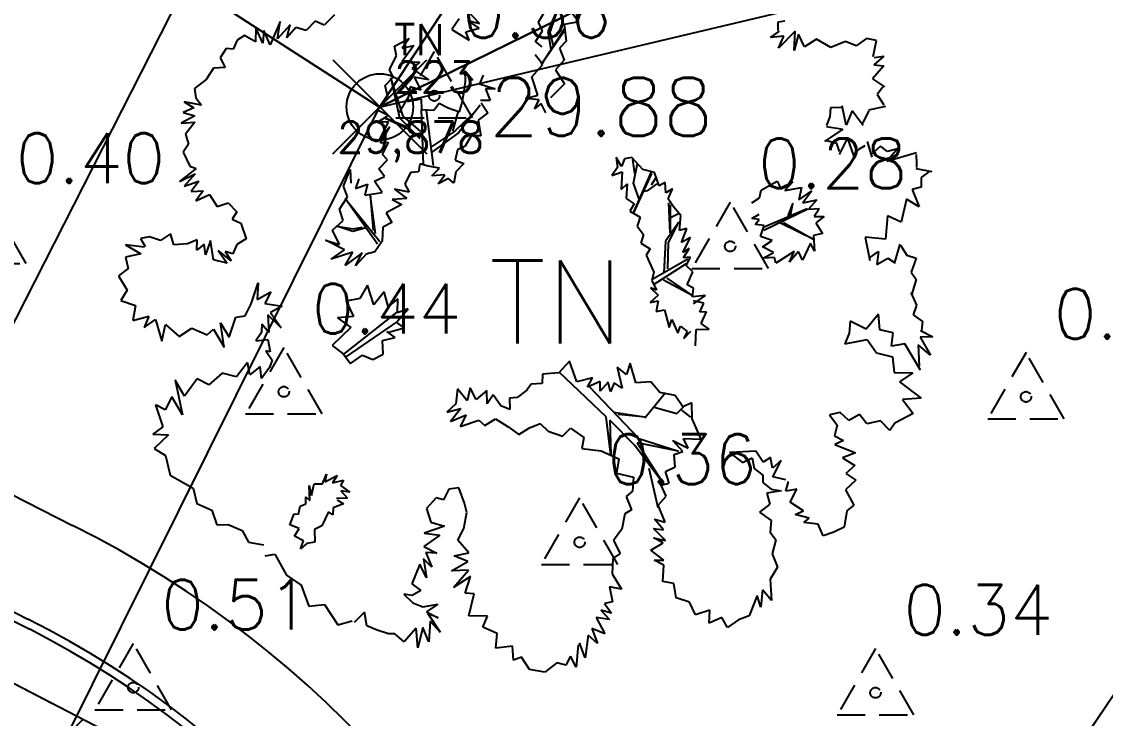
# Model space of a CAD drawing. Header units: metres. Extents: x 543100 to 543604, y 9574012 to 9574398.
# Drawn here: x 543299.13 to 543312.19, y 9574278.12 to 9574286.52 of the extents above; entities that cross this region are included whole.
import ezdxf

# ---------------------------------------------------------------- set-up
doc = ezdxf.new("R2010")
doc.units = ezdxf.units.M
doc.header["$LTSCALE"] = 0.1
for name, pattern in [('CONTINUO', [0]), ('DASHED2', [9.525, 6.35, -3.175]), ('HIDDEN', [9.525, 6.35, -3.175])]:
    doc.linetypes.add(name, pattern=pattern)
for name, color, linetype in [('#PROJ_PLATOS', 2, 'HIDDEN'), ('_TN', 2, 'CONTINUO'), ('C-TINN-BNDY', 110, 'Continuous'), ('C-TOPO-TEXT', 7, 'Continuous'), ('HACHURA', 1, 'Continuous'), ('IMPL_MEIO FIO', 8, 'Continuous'), ('IMPL_VEGETAÇÃO', 8, 'Continuous'), ('IMPLANTAÇÃO', 1, 'Continuous'), ('MalhaTriTG', 7, 'CONTINUO'), ('PROJ_PLATOS', 2, 'DASHED2'), ('PROJ_TERRA_PERFIS', 2, 'Continuous'), ('TOPO_PONTOS', 2, 'Continuous'), ('V-NODE', 1, 'Continuous'), ('V-NODE-TEXT', 1, 'Continuous'), ('XREF_IMPLNTACAO', 2, 'Continuous')]:
    doc.layers.add(name, color=color, linetype=linetype)
doc.layers.get('IMPLANTAÇÃO').off()
doc.styles.add('SIMPLEX', font='simplex', dxfattribs={"height": 0.2})
doc.styles.get("Standard").update_dxf_attribs({"font": 'simplex.shx'})

# ---------------------------------------------------------------- blocks, each defined once
blk = doc.blocks.new('A$C76815E95')
at = {"layer": 'HACHURA'}
h = blk.add_hatch(dxfattribs=at)
h.set_pattern_fill('ANSI31', color=1, scale=0.5, style=0)
h.set_pattern_definition([(45, (-56.7162, -140.2761), (-1.122532, 1.122532), [])])
h.paths.add_polyline_path([(78.503, -21.53), (78.171, -22.02), (30.003, -129.119), (23.856, -140.276), (-56.716, -83.835), (-56.292, -82.404), (-2.602, 20.29), (78.417, -21.489)])
at = {"layer": 'HACHURA', "color": 8, "elevation": 30.472, "flags": 128}
blk.add_lwpolyline([(78.503, -21.53), (78.171, -22.02), (30.003, -129.119), (23.856, -140.276), (-56.716, -83.835), (-56.292, -82.404), (-2.602, 20.29), (78.417, -21.489)], close=True, dxfattribs=at)
blk = doc.blocks.new('ARBOL03P')
at = {"layer": 'IMPL_VEGETAÇÃO', "color": 1}
for p, q in [((-0.2843, 2.1104), (-0.2576, 2.2505)), ((-0.2576, 2.2505), (-0.2076, 2.1671)), ((-0.2076, 2.1671), (-0.1676, 2.2505)), ((-0.1676, 2.2505), (-0.0776, 2.1871)), ((-0.542, 2.0998), (-0.4823, 2.1916)), ((-0.4823, 2.1916), (-0.5007, 2.1089)), ((-0.3877, 2.1804), (-0.4743, 2.0437)), ((-0.0776, 2.1871), (-0.031, 2.1804)), ((-0.031, 2.1804), (-0.0543, 2.1137)), ((0.3524, 2.1137), (0.4057, 2.1904)), ((0.4057, 2.1904), (0.449, 2.1704)), ((0.449, 2.1704), (0.5324, 2.1971)), ((0.5324, 2.1971), (0.5791, 2.1604)), ((-0.5741, 2.086), (-0.5741, 2.1595)), ((-0.5741, 2.1595), (-0.542, 2.0998)), ((-0.5007, 2.1089), (-0.4043, 2.164)), ((-0.3143, 2.0637), (-0.3577, 2.1504)), ((-0.3577, 2.1504), (-0.2843, 2.1104)), ((-0.0543, 2.1137), (-0.0076, 2.057)), ((0.2757, 2.077), (0.2824, 2.1404)), ((0.2824, 2.1404), (0.3524, 2.1137)), ((0.5791, 2.1604), (0.6224, 2.1204)), ((0.6224, 2.1204), (0.5791, 2.067)), ((-0.631, 2.0136), (-0.621, 2.0737)), ((-0.621, 2.0737), (-0.5777, 2.0904)), ((-0.3843, 2.017), (-0.3143, 2.0637)), ((-0.0076, 2.057), (-0.0343, 2.0003)), ((0.1657, 1.9569), (0.1557, 2.0737)), ((0.1557, 2.0737), (0.209, 2.0236)), ((0.209, 2.0236), (0.2157, 2.1004)), ((0.2157, 2.1004), (0.2757, 2.077)), ((0.5791, 2.067), (0.6057, 1.997)), ((-0.731, 1.9503), (-0.6843, 2.007)), ((-0.6843, 2.007), (-0.631, 2.0136)), ((-0.4743, 2.0437), (-0.431, 1.987)), ((-0.3643, 1.9336), (-0.3843, 2.017)), ((-0.0343, 2.0003), (0.019, 1.9636)), ((0.6057, 1.997), (0.5724, 2.0103)), ((0.5724, 2.0103), (0.5891, 1.9369)), ((0.9527, 1.9744), (1.0492, 2.0312)), ((1.0492, 2.0312), (1.0208, 1.9631)), ((-0.8265, 1.9023), (-0.8035, 1.9436)), ((-0.8035, 1.9436), (-0.7255, 1.9574)), ((-0.431, 1.987), (-0.4977, 1.9636)), ((-0.4977, 1.9636), (-0.481, 1.8936)), ((0.019, 1.9636), (0.0024, 1.9036)), ((0.1257, 1.9336), (0.1257, 1.987)), ((0.1257, 1.987), (0.1657, 1.9569)), ((0.5524, 1.9669), (0.5424, 1.8835)), ((0.5891, 1.9369), (0.5524, 1.9669)), ((0.828, 1.9234), (0.879, 1.9801)), ((0.879, 1.9801), (0.9527, 1.9744)), ((1.0208, 1.9631), (1.1059, 1.9971)), ((1.1059, 1.9971), (1.0605, 1.9517)), ((1.0605, 1.9517), (1.1739, 1.9631)), ((1.1739, 1.9631), (1.2193, 1.9234)), ((-0.9045, 1.8931), (-0.8265, 1.9023)), ((-0.8953, 1.8426), (-0.9045, 1.8931)), ((-0.481, 1.8936), (-0.551, 1.8502)), ((-0.4043, 1.8569), (-0.3643, 1.9336)), ((0.0024, 1.9036), (0.039, 1.8602)), ((0.039, 1.8602), (0.069, 1.9202)), ((0.069, 1.9202), (0.1257, 1.9336)), ((0.7316, 1.8609), (0.7542, 1.9063)), ((0.7542, 1.9063), (0.828, 1.9234)), ((1.2193, 1.9234), (1.2817, 1.8893)), ((1.2817, 1.8893), (1.2476, 1.8382)), ((-0.9274, 1.7875), (-0.8953, 1.8426)), ((-0.551, 1.8502), (-0.451, 1.8268)), ((-0.331, 1.7635), (-0.4043, 1.8569)), ((0.5024, 1.8368), (0.449, 1.8268)), ((0.5424, 1.8835), (0.4657, 1.8835)), ((0.4657, 1.8835), (0.5024, 1.8368)), ((0.6635, 1.7645), (0.6748, 1.8382)), ((0.6748, 1.8382), (0.7316, 1.8609)), ((1.2476, 1.8382), (1.3044, 1.7928)), ((-1.2173, 1.7103), (-1.1519, 1.7855)), ((-1.1519, 1.7855), (-1.1585, 1.7071)), ((-0.9298, 1.7823), (-0.8253, 1.8019)), ((-0.8357, 1.76), (-0.8311, 1.8013)), ((-0.451, 1.8268), (-0.451, 1.7334)), ((0.448, 1.8099), (0.465, 1.7418)), ((0.5274, 1.7645), (0.5104, 1.8155)), ((0.5104, 1.8155), (0.5557, 1.7531)), ((0.5557, 1.7531), (0.6011, 1.7928)), ((0.6011, 1.7928), (0.6635, 1.7645)), ((1.3044, 1.7928), (1.242, 1.7645)), ((-1.3251, 1.6776), (-1.348, 1.7594)), ((-1.3405, 1.7462), (-1.2946, 1.7232)), ((-1.2946, 1.7232), (-1.2487, 1.7462)), ((-1.2487, 1.7462), (-1.2165, 1.7094)), ((-1.1585, 1.7071), (-1.0376, 1.7365)), ((-1.0376, 1.7365), (-1.0343, 1.658)), ((-0.8448, 1.7003), (-0.7806, 1.7232)), ((-0.7806, 1.7232), (-0.8357, 1.76)), ((-0.451, 1.7334), (-0.391, 1.7568)), ((-0.391, 1.7568), (-0.331, 1.7635)), ((0.465, 1.7418), (0.3686, 1.7418)), ((0.3686, 1.7418), (0.4253, 1.7191)), ((0.4253, 1.7191), (0.3799, 1.685)), ((0.516, 1.7077), (0.5274, 1.7645)), ((1.242, 1.7645), (1.2987, 1.7077)), ((-1.3909, 1.6452), (-1.3496, 1.6681)), ((-1.3496, 1.6681), (-1.3313, 1.6773)), ((-1.0343, 1.658), (-0.92, 1.7038)), ((-0.92, 1.7038), (-0.8808, 1.6024)), ((-0.8808, 1.6024), (-0.7828, 1.6809)), ((-0.7944, 1.6727), (-0.8448, 1.7003)), ((0.3799, 1.685), (0.4196, 1.6623)), ((0.4196, 1.6623), (0.3856, 1.5999)), ((0.4707, 1.6339), (0.482, 1.6907)), ((0.482, 1.6907), (0.516, 1.7077)), ((1.2987, 1.7077), (1.2533, 1.651)), ((-1.2892, 1.524), (-1.4002, 1.6417)), ((0.3856, 1.5999), (0.4196, 1.5431)), ((0.4253, 1.5999), (0.4707, 1.6339)), ((0.4707, 1.5658), (0.4253, 1.5999)), ((1.2533, 1.651), (1.2647, 1.5772)), ((-1.3806, 1.5468), (-1.2892, 1.524)), ((-1.3726, 1.5441), (-1.3359, 1.5028)), ((0.4196, 1.5431), (0.4537, 1.4807)), ((0.4537, 1.4807), (0.4707, 1.5658)), ((1.2647, 1.5772), (1.2023, 1.5318)), ((-1.3359, 1.5028), (-1.345, 1.4569)), ((1.2023, 1.5318), (1.2193, 1.475)), ((-1.345, 1.4569), (-1.2808, 1.4339)), ((-1.3349, 1.3834), (-1.2728, 1.4422)), ((1.1172, 1.4296), (1.1002, 1.3445)), ((1.1399, 1.3842), (1.1172, 1.4296)), ((1.2193, 1.475), (1.1399, 1.441)), ((1.1399, 1.441), (1.1399, 1.3842)), ((-1.5791, 1.3191), (-1.547, 1.3742)), ((-1.544, 1.3866), (-1.4852, 1.3147)), ((-1.3083, 1.3834), (-1.2808, 1.365)), ((-0.8293, 1.3371), (-0.7956, 1.3946)), ((-0.7956, 1.3946), (-0.7652, 1.3574)), ((-0.7652, 1.3574), (-0.6943, 1.398)), ((-0.6943, 1.398), (-0.7213, 1.3608)), ((1.0208, 1.3899), (0.9924, 1.3048)), ((1.0378, 1.3275), (1.0208, 1.3899)), ((1.1002, 1.3445), (1.0378, 1.3842)), ((1.0378, 1.3842), (1.0378, 1.3275)), ((-1.642, 1.2591), (-1.6322, 1.3343)), ((-1.6341, 1.3283), (-1.5791, 1.3191)), ((-1.4827, 1.3191), (-1.4093, 1.3191)), ((-1.4002, 1.3278), (-1.4427, 1.2395)), ((-1.3022, 1.2853), (-1.2369, 1.3539)), ((-1.2808, 1.365), (-1.2441, 1.3513)), ((-0.8766, 1.2696), (-0.907, 1.3202)), ((-0.9002, 1.3202), (-0.8563, 1.3135)), ((-0.8563, 1.3135), (-0.88, 1.3608)), ((-0.88, 1.3608), (-0.8293, 1.3371)), ((-0.7543, 1.1856), (-0.7472, 1.3668)), ((-0.7472, 1.3668), (-0.7437, 1.1714)), ((-0.7213, 1.3608), (-0.6233, 1.3642)), ((-0.6233, 1.3642), (-0.6537, 1.3236)), ((-0.6537, 1.3236), (-0.5828, 1.3067)), ((0.4593, 1.3161), (0.3856, 1.2253)), ((0.499, 1.231), (0.4593, 1.3161)), ((0.9357, 1.3445), (0.8733, 1.2707)), ((0.9471, 1.2878), (0.9357, 1.3445)), ((0.9754, 1.3559), (0.9471, 1.2878)), ((0.9924, 1.3048), (0.9754, 1.3559)), ((1.5029, 1.2537), (1.5255, 1.3161)), ((1.5255, 1.3161), (1.5482, 1.248)), ((1.5482, 1.248), (1.6049, 1.3275)), ((1.6049, 1.3275), (1.6106, 1.2537)), ((1.6106, 1.2537), (1.6673, 1.3161)), ((1.6673, 1.3161), (1.6503, 1.2537)), ((-1.7465, 1.2166), (-1.7759, 1.2591)), ((-1.7759, 1.2591), (-1.7106, 1.233)), ((-1.7106, 1.233), (-1.7302, 1.282)), ((-1.7302, 1.282), (-1.642, 1.2591)), ((-1.2075, 1.2853), (-1.3022, 1.2853)), ((-1.2211, 1.2778), (-1.2533, 1.2456)), ((-0.8935, 1.229), (-0.9408, 1.2865)), ((-0.9408, 1.2865), (-0.8766, 1.2696)), ((-0.875, 1.2673), (-0.6691, 1.111)), ((-0.875, 1.2638), (-0.6869, 1.1039)), ((-0.5828, 1.3067), (-0.6436, 1.3034)), ((-0.6436, 1.3034), (-0.5457, 1.2459)), ((0.5331, 1.2764), (0.499, 1.231)), ((0.5331, 1.1856), (0.5331, 1.2764)), ((0.5614, 1.2594), (0.5331, 1.1856)), ((0.5954, 1.2253), (0.5614, 1.2594)), ((0.6522, 1.2594), (0.5954, 1.2253)), ((0.6975, 1.2253), (0.6522, 1.2594)), ((0.7429, 1.2707), (0.6975, 1.2253)), ((0.7203, 1.1393), (0.8839, 1.274)), ((0.7713, 1.2367), (0.7429, 1.2707)), ((0.811, 1.2878), (0.7713, 1.2367)), ((0.8733, 1.2707), (0.811, 1.2878)), ((1.3044, 1.2197), (1.3554, 1.2991)), ((1.3554, 1.2991), (1.3724, 1.2367)), ((1.3724, 1.2367), (1.4348, 1.2878)), ((1.4348, 1.2878), (1.4632, 1.2537)), ((1.4632, 1.2537), (1.4915, 1.3105)), ((1.4915, 1.3105), (1.5029, 1.2537)), ((1.6503, 1.2537), (1.7637, 1.2934)), ((1.7637, 1.2934), (1.707, 1.231)), ((1.7186, 1.2294), (1.8301, 1.273)), ((1.8301, 1.273), (1.7913, 1.2197)), ((-1.7489, 1.2089), (-1.8315, 1.186)), ((-1.4427, 1.2395), (-1.361, 1.246)), ((-1.361, 1.246), (-1.4427, 1.1807)), ((-1.3088, 1.1578), (-1.3349, 1.2395)), ((-1.3349, 1.2395), (-1.2336, 1.1839)), ((-1.2533, 1.2456), (-1.2395, 1.186)), ((-0.8969, 1.202), (-0.9712, 1.2425)), ((-0.9712, 1.2425), (-0.8935, 1.229)), ((-0.961, 1.1851), (-0.8969, 1.202)), ((-0.804, 1.1998), (-0.8679, 1.1821)), ((-0.5389, 1.1749), (-0.5896, 1.2087)), ((-0.5896, 1.2087), (-0.5896, 1.1445)), ((-0.5457, 1.2459), (-0.5693, 1.2256)), ((-0.5693, 1.2256), (-0.5389, 1.1749)), ((0.3856, 1.2253), (0.3119, 1.1856)), ((0.3712, 1.1539), (0.3821, 1.2121)), ((0.606, 1.0216), (0.5702, 1.2368)), ((0.5702, 1.2368), (0.6294, 1.0229)), ((0.6294, 1.0229), (0.7603, 1.2449)), ((0.7603, 1.2449), (0.6476, 1.0193)), ((1.1456, 1.1459), (1.1909, 1.2083)), ((1.1909, 1.2083), (1.2306, 1.1856)), ((1.2306, 1.1856), (1.3044, 1.2197)), ((1.7913, 1.2197), (1.8447, 1.2197)), ((1.8447, 1.2197), (1.8544, 1.1711)), ((-1.8315, 1.186), (-1.8177, 1.1354)), ((-1.4322, 1.1814), (-1.4047, 1.1308)), ((-1.4047, 1.1308), (-1.3634, 1.1492)), ((-1.3634, 1.1492), (-1.3129, 1.1538)), ((-0.907, 1.1141), (-0.961, 1.1851)), ((-0.8679, 1.1821), (-0.7969, 1.1892)), ((-0.5896, 1.1445), (-0.6436, 1.1749)), ((-0.6436, 1.1749), (-0.6335, 1.1107)), ((0.3119, 1.1856), (0.3516, 1.1516)), ((0.3516, 1.1516), (0.3175, 1.0891)), ((0.3967, 1.1393), (0.3421, 1.1575)), ((0.9074, 1.1005), (0.9584, 1.1572)), ((0.9584, 1.1572), (0.9924, 1.1345)), ((0.9924, 1.1345), (1.0718, 1.1572)), ((1.0718, 1.1572), (1.1456, 1.1459)), ((1.8544, 1.1711), (1.9271, 1.1372)), ((-1.8177, 1.1354), (-1.758, 1.1033)), ((-1.758, 1.1033), (-1.7535, 1.0436)), ((-0.9104, 1.0871), (-0.9678, 1.131)), ((-0.9678, 1.131), (-0.907, 1.1141)), ((-0.934, 1.0567), (-0.9104, 1.0871)), ((-0.6335, 1.1107), (-0.6943, 1.1006)), ((-0.6943, 1.1006), (-0.6774, 1.0567)), ((-0.0763, 1.0905), (-0.083, 1.0398)), ((-0.0425, 1.0296), (-0.0763, 1.0905)), ((0.3175, 1.0891), (0.3402, 1.0097)), ((0.4221, 1.0193), (0.3967, 1.1393)), ((0.7996, 1.0891), (0.8677, 1.1175)), ((0.8223, 0.9983), (0.7996, 1.0891)), ((0.8677, 1.1175), (0.9074, 1.1005)), ((1.9271, 1.1372), (1.9513, 1.0595)), ((-1.7535, 1.0436), (-1.6892, 0.9885)), ((-0.9002, 1.033), (-0.934, 1.0567)), ((-0.853, 1.0026), (-0.9002, 1.033)), ((-0.6976, 1.0263), (-0.7348, 1.0499)), ((-0.6774, 1.0567), (-0.7111, 1.0634)), ((-0.7111, 1.0634), (-0.6976, 1.0263)), ((-0.083, 1.0398), (-0.1506, 1.0364)), ((-0.1506, 1.0364), (-0.1337, 1.006)), ((0.0352, 1.0668), (-0.0425, 1.0296)), ((0.3276, 1.0374), (0.4948, 1.0011)), ((1.9513, 1.0595), (1.9126, 0.9916)), ((-1.6892, 0.9885), (-1.6938, 0.9012)), ((-0.8124, 1.0128), (-0.853, 1.0026)), ((-0.7719, 0.9891), (-0.8124, 1.0128)), ((-0.1573, 0.9553), (-0.2249, 0.9925)), ((-0.2249, 0.9925), (-0.1877, 0.935)), ((-0.1337, 1.006), (-0.1843, 1.0026)), ((-0.1843, 1.0026), (-0.1708, 0.9486)), ((0.0284, 0.9925), (-0.0223, 1.0094)), ((-0.0223, 0.9486), (-0.0121, 0.9925)), ((-0.0121, 0.9925), (0.0284, 0.9925)), ((0.3402, 1.0097), (0.3119, 0.9416)), ((0.4806, 0.6629), (0.606, 1.0216)), ((0.5421, 0.8409), (0.4876, 1.0047)), ((0.4876, 1.0047), (0.5421, 0.8664)), ((0.6476, 1.0193), (0.5894, 0.8409)), ((0.7486, 0.9756), (0.8223, 0.9983)), ((0.7542, 0.8735), (0.7486, 0.9756)), ((1.9126, 0.9916), (1.9465, 0.9625)), ((-0.1877, 0.935), (-0.2316, 0.9181)), ((-0.2316, 0.9181), (-0.2316, 0.881)), ((-0.2147, 0.77), (-0.1934, 0.9298)), ((-0.1934, 0.9298), (-0.197, 0.7593)), ((-0.0324, 0.8911), (0.0183, 0.9519)), ((0.0183, 0.9519), (-0.0223, 0.9486)), ((0.3119, 0.9416), (0.3516, 0.8735)), ((0.7494, 0.9283), (0.5821, 0.8155)), ((0.5894, 0.8409), (0.7494, 0.9283)), ((1.9465, 0.9625), (1.8835, 0.9237)), ((1.8835, 0.9237), (1.9319, 0.8509)), ((-1.6938, 0.9012), (-1.6296, 0.8645)), ((-1.6296, 0.8645), (-1.6754, 0.8048)), ((-0.3059, 0.8776), (-0.3194, 0.8303)), ((-0.2316, 0.881), (-0.3059, 0.8776)), ((-0.0594, 0.8337), (0.0115, 0.8979)), ((0.0115, 0.8979), (-0.0324, 0.8911)), ((0.3516, 0.8735), (0.2722, 0.7997)), ((0.7883, 0.777), (0.7542, 0.8735)), ((-1.5883, 0.8232), (-1.68, 0.7819)), ((-1.6754, 0.8048), (-1.5883, 0.8232)), ((-0.3498, 0.7999), (-0.4072, 0.8033)), ((-0.4072, 0.8033), (-0.3735, 0.783)), ((-0.3194, 0.8303), (-0.3701, 0.8303)), ((-0.3701, 0.8303), (-0.3498, 0.7999)), ((-0.3532, 0.8233), (-0.1757, 0.706)), ((-0.3283, 0.8268), (-0.1544, 0.7238)), ((-0.0864, 0.783), (-0.0324, 0.7999)), ((-0.0324, 0.7999), (-0.0594, 0.8337)), ((0.2722, 0.7997), (0.3346, 0.8111)), ((0.3232, 0.7486), (0.4083, 0.8224)), ((0.3346, 0.8111), (0.3232, 0.7486)), ((0.4083, 0.8224), (0.4026, 0.7713)), ((0.5821, 0.8155), (0.4839, 0.488)), ((1.9319, 0.8509), (1.8592, 0.8218)), ((1.8592, 0.8218), (1.8641, 0.7393)), ((-1.68, 0.7819), (-1.5607, 0.7451)), ((-1.5607, 0.7451), (-1.6296, 0.7405)), ((-0.4174, 0.7526), (-0.495, 0.7458)), ((-0.495, 0.7458), (-0.468, 0.7154)), ((-0.3735, 0.783), (-0.4613, 0.783)), ((-0.4613, 0.783), (-0.4174, 0.7526)), ((-0.2609, 0.7522), (-0.3851, 0.6918)), ((-0.1675, 0.7053), (-0.1337, 0.7492)), ((-0.1337, 0.7492), (-0.1303, 0.7154)), ((-0.1303, 0.7154), (-0.1134, 0.7695)), ((-0.1134, 0.7695), (-0.0594, 0.7492)), ((-0.0594, 0.7492), (-0.0864, 0.783)), ((0.4026, 0.7713), (0.4537, 0.777)), ((0.4537, 0.777), (0.414, 0.743)), ((0.414, 0.743), (0.4763, 0.7259)), ((0.7202, 0.6749), (0.7316, 0.76)), ((0.7316, 0.76), (0.7883, 0.777)), ((-1.6847, 0.6797), (-1.7052, 0.7085)), ((-1.6435, 0.7003), (-1.6847, 0.6797)), ((-1.5928, 0.6808), (-1.6433, 0.7084)), ((-1.6296, 0.7405), (-1.5928, 0.6808)), ((-0.468, 0.7154), (-0.5423, 0.685)), ((-0.3851, 0.6918), (-0.5058, 0.6918)), ((-0.5058, 0.6918), (-0.3851, 0.6741)), ((-0.3851, 0.6741), (-0.2325, 0.7416)), ((-0.2721, 0.6174), (-0.2114, 0.6951)), ((-0.2114, 0.6951), (-0.1675, 0.7053)), ((0.4763, 0.7259), (0.431, 0.7032)), ((0.431, 0.7032), (0.4877, 0.6578)), ((1.8641, 0.7393), (1.801, 0.7344)), ((1.801, 0.7344), (1.8447, 0.6471)), ((-0.5659, 0.6309), (-0.5896, 0.587)), ((-0.4348, 0.6776), (-0.5733, 0.5995)), ((-0.5662, 0.6101), (-0.4348, 0.6776)), ((-0.5423, 0.685), (-0.5659, 0.6309)), ((-0.5449, 0.6705), (-0.5058, 0.6421)), ((0.4877, 0.6578), (0.431, 0.6578)), ((0.431, 0.6578), (0.4877, 0.5954)), ((0.7769, 0.6578), (0.7202, 0.6749)), ((0.7883, 0.5784), (0.7769, 0.6578)), ((1.8447, 0.6471), (1.7283, 0.618)), ((-0.5896, 0.587), (-0.647, 0.5836)), ((-0.647, 0.5836), (-0.6132, 0.56)), ((-0.316, 0.5633), (-0.3127, 0.6208)), ((-0.3127, 0.6208), (-0.2721, 0.6174)), ((0.4877, 0.5954), (0.4083, 0.5103)), ((0.7713, 0.5216), (0.7883, 0.5784)), ((1.7477, 0.5743), (1.6556, 0.5598)), ((1.7283, 0.618), (1.7477, 0.5743)), ((-0.6132, 0.56), (-0.6605, 0.5329)), ((-0.6605, 0.5329), (-0.6301, 0.5127)), ((-0.387, 0.5059), (-0.3633, 0.5566)), ((-0.3633, 0.5566), (-0.316, 0.5633)), ((0.8166, 0.4819), (0.7713, 0.5216)), ((1.7477, 0.5064), (1.6314, 0.5355)), ((1.6314, 0.5355), (1.675, 0.4579)), ((1.6556, 0.5598), (1.7477, 0.5064)), ((1.9319, 0.4482), (1.9901, 0.5501)), ((1.9901, 0.5501), (1.961, 0.4773)), ((1.961, 0.4773), (2.0629, 0.5209)), ((2.0629, 0.5209), (2.0095, 0.4579)), ((-0.6301, 0.5127), (-0.6807, 0.4586)), ((-0.6807, 0.4586), (-0.6672, 0.3978)), ((-0.4384, 0.4574), (-0.6762, 0.4432)), ((-0.6691, 0.4467), (-0.4384, 0.4574)), ((-0.6159, 0.4751), (-0.662, 0.4787)), ((-0.6336, 0.4965), (-0.5768, 0.468)), ((-0.5768, 0.468), (-0.5662, 0.4538)), ((-0.441, 0.4349), (-0.4376, 0.4991)), ((-0.4376, 0.4991), (-0.387, 0.5059)), ((0.4083, 0.5103), (0.4877, 0.4876)), ((0.4877, 0.4876), (0.5331, 0.4138)), ((0.8733, 0.4479), (0.8166, 0.4819)), ((1.5489, 0.4967), (1.515, 0.4142)), ((1.5974, 0.4336), (1.5489, 0.4967)), ((1.675, 0.4579), (1.5926, 0.5112)), ((1.5926, 0.5112), (1.5974, 0.4336)), ((1.9126, 0.4093), (1.8641, 0.4724)), ((1.8641, 0.4724), (1.9271, 0.4385)), ((1.9271, 0.4385), (1.9271, 0.5064)), ((1.9271, 0.5064), (1.9319, 0.4482)), ((2.0095, 0.4579), (2.1162, 0.4821)), ((2.1162, 0.4821), (2.0289, 0.4287)), ((-0.52, 0.4503), (-0.5804, 0.3863)), ((-0.4916, 0.3876), (-0.4849, 0.4383)), ((-0.4849, 0.4383), (-0.441, 0.4349)), ((0.5331, 0.4138), (0.5784, 0.4365)), ((0.5784, 0.4365), (0.6068, 0.3854)), ((0.862, 0.3798), (0.8733, 0.4479)), ((1.4471, 0.4142), (1.3647, 0.3899)), ((1.515, 0.4142), (1.4471, 0.4142)), ((1.9174, 0.3511), (1.9126, 0.4093)), ((2.0289, 0.4287), (2.121, 0.4045)), ((2.121, 0.4045), (2.1065, 0.3414)), ((-0.6672, 0.3978), (-0.6976, 0.3167)), ((-0.6301, 0.3686), (-0.6904, 0.3259)), ((-0.5804, 0.3863), (-0.6833, 0.3579)), ((-0.6065, 0.3065), (-0.522, 0.3437)), ((-0.5626, 0.3572), (-0.4916, 0.3876)), ((-0.522, 0.3437), (-0.5626, 0.3572)), ((0.6068, 0.3854), (0.6465, 0.3798)), ((0.6465, 0.3798), (0.7032, 0.3514)), ((0.7032, 0.3514), (0.7259, 0.3173)), ((0.7259, 0.3173), (0.7769, 0.3457)), ((0.7769, 0.3457), (0.7826, 0.2946)), ((0.8563, 0.3003), (0.862, 0.3798)), ((1.3259, 0.356), (1.2677, 0.2929)), ((1.3647, 0.3899), (1.3259, 0.356)), ((1.6265, 0.2686), (1.6265, 0.3463)), ((1.6265, 0.3463), (1.6507, 0.2929)), ((1.6507, 0.2929), (1.7041, 0.356)), ((1.7041, 0.356), (1.6847, 0.2977)), ((1.6847, 0.2977), (1.7671, 0.356)), ((1.7671, 0.356), (1.7186, 0.2929)), ((1.8301, 0.3026), (1.8398, 0.3608)), ((1.8398, 0.3608), (1.8835, 0.3317)), ((1.898, 0.288), (1.9174, 0.3511)), ((-0.6976, 0.3167), (-0.674, 0.2863)), ((-0.674, 0.2863), (-0.6301, 0.2896)), ((-0.6301, 0.2896), (-0.6605, 0.2423)), ((-0.5659, 0.266), (-0.6065, 0.3065)), ((0.7826, 0.2946), (0.7486, 0.2322)), ((0.913, 0.2663), (0.8563, 0.3003)), ((1.2677, 0.2929), (1.2968, 0.2492)), ((1.4956, 0.2444), (1.4811, 0.3171)), ((1.4811, 0.3171), (1.5635, 0.2395)), ((1.5635, 0.2395), (1.5344, 0.3171)), ((1.5344, 0.3171), (1.6265, 0.2686)), ((1.7186, 0.2929), (1.8301, 0.3026)), ((1.8835, 0.3317), (1.898, 0.288)), ((2.1065, 0.3414), (2.121, 0.3123)), ((2.121, 0.3123), (2.1307, 0.2492)), ((-0.6605, 0.2423), (-0.6166, 0.2727)), ((-0.6166, 0.2727), (-0.5659, 0.266)), ((0.7486, 0.2322), (0.8053, 0.2265)), ((0.9017, 0.2265), (0.913, 0.2663)), ((1.2968, 0.2492), (1.3598, 0.2492)), ((1.3598, 0.2492), (1.3695, 0.2104)), ((1.4423, 0.191), (1.4956, 0.2444)), ((2.1307, 0.2492), (2.1356, 0.191)), ((0.8053, 0.2265), (0.7429, 0.1925)), ((0.7429, 0.1925), (0.811, 0.1641)), ((0.9754, 0.1528), (0.9017, 0.2265)), ((1.3695, 0.2104), (1.4423, 0.191)), ((2.1356, 0.191), (2.0774, 0.1473)), ((0.811, 0.1641), (0.7713, 0.1074)), ((0.7713, 0.1074), (0.8393, 0.1244)), ((0.8393, 0.1244), (0.8053, 0.0506)), ((0.9754, 0.096), (0.9074, 0.1528)), ((0.9074, 0.1528), (0.9754, 0.1528)), ((2.0774, 0.1473), (2.1501, 0.1231)), ((0.8053, 0.0506), (0.879, 0.079)), ((0.879, 0.079), (0.9414, 0.0563)), ((0.9414, 0.0563), (0.8904, 0.113)), ((0.8904, 0.113), (0.9754, 0.096)), ((2.1993, 0.0515), (2.1471, 0.1095)), ((2.1355, -0.0588), (2.1993, 0.0515)), ((2.1819, -0.1285), (2.1355, -0.0588)), ((2.1007, -0.2156), (2.1819, -0.1285)), ((-0.9264, -0.2519), (-0.8816, -0.1757)), ((-0.8816, -0.1757), (-0.783, -0.207)), ((-0.7023, -0.1936), (-0.7337, -0.2384)), ((1.5389, -0.269), (1.547, -0.2079)), ((1.547, -0.2079), (1.5633, -0.2547)), ((1.5633, -0.2547), (1.5816, -0.2059)), ((1.5816, -0.2059), (1.6101, -0.2547)), ((1.6142, -0.2486), (1.6182, -0.2099)), ((1.6182, -0.2099), (1.661, -0.2486)), ((2.0891, -0.3084), (2.1007, -0.2156)), ((-1.2311, -0.3057), (-1.2086, -0.2564)), ((-1.2086, -0.2564), (-1.1594, -0.3191)), ((-1.1594, -0.3191), (-1.0877, -0.2698)), ((-1.0877, -0.2698), (-1.0384, -0.2833)), ((-1.0384, -0.2833), (-0.9936, -0.2339)), ((-0.9936, -0.2339), (-0.9264, -0.2519)), ((-0.7651, -0.2743), (-0.8367, -0.346)), ((-0.7203, -0.3236), (-0.7651, -0.2743)), ((-0.6934, -0.2564), (-0.7471, -0.2564)), ((-0.7471, -0.2564), (-0.7203, -0.3236)), ((-0.7337, -0.2384), (-0.6934, -0.2564)), ((1.545, -0.3117), (1.5063, -0.2669)), ((1.5063, -0.2669), (1.5389, -0.269)), ((1.661, -0.2486), (1.6956, -0.2344)), ((1.6956, -0.2344), (1.6915, -0.2608)), ((1.6915, -0.2608), (1.7729, -0.2588)), ((1.7729, -0.2588), (1.8075, -0.2853)), ((1.8075, -0.2853), (1.8665, -0.2527)), ((1.8665, -0.2527), (1.8909, -0.2873)), ((-0.9186, -0.3292), (-1.1428, -0.305)), ((-1.1247, -0.3019), (-0.9186, -0.3292)), ((-1.0337, -0.3171), (-1.0913, -0.3656)), ((-1.0883, -0.3778), (-1.0125, -0.3232)), ((-0.9219, -0.3236), (-0.9488, -0.3819)), ((-0.8367, -0.346), (-0.9219, -0.3236)), ((1.5592, -0.3504), (1.5002, -0.3077)), ((1.5002, -0.3077), (1.545, -0.3117)), ((1.9316, -0.3056), (1.8868, -0.3097)), ((1.8868, -0.3097), (1.8868, -0.3626)), ((1.8909, -0.2873), (1.9316, -0.3056)), ((2.0195, -0.4129), (2.0891, -0.3084)), ((-1.0913, -0.3656), (-1.2701, -0.3929)), ((-1.2701, -0.3929), (-1.0883, -0.3778)), ((-1.0025, -0.3684), (-1.0115, -0.4133)), ((0.6374, -0.3953), (0.5478, -0.3729)), ((0.5478, -0.3729), (0.5926, -0.4133)), ((0.6362, -0.395), (0.922, -0.5508)), ((0.6464, -0.346), (0.6374, -0.3953)), ((0.7091, -0.4133), (0.6464, -0.346)), ((0.7136, -0.364), (0.7046, -0.4178)), ((0.7584, -0.4178), (0.7136, -0.364)), ((0.8211, -0.3819), (0.7584, -0.4178)), ((0.8704, -0.4178), (0.8211, -0.3819)), ((1.5186, -0.3606), (1.5592, -0.3504)), ((1.5735, -0.3565), (1.5186, -0.3606)), ((1.5938, -0.3952), (1.5735, -0.3565)), ((1.6549, -0.381), (1.5938, -0.3952)), ((1.6833, -0.3769), (1.6142, -0.4156)), ((1.6142, -0.4156), (1.6549, -0.381)), ((1.6752, -0.4034), (1.6833, -0.3769)), ((1.7078, -0.3871), (1.6752, -0.4034)), ((1.7322, -0.4074), (1.7078, -0.3871)), ((1.7749, -0.3972), (1.7322, -0.4074)), ((1.783, -0.4176), (1.7749, -0.3972)), ((1.8868, -0.3626), (1.84, -0.3586)), ((1.84, -0.3586), (1.8441, -0.4115)), ((-1.1101, -0.4447), (-1.1997, -0.4402)), ((-1.0787, -0.4043), (-1.1101, -0.4447)), ((-1.0115, -0.4133), (-1.0787, -0.4043)), ((-0.5052, -0.494), (-0.438, -0.4447)), ((-0.438, -0.4447), (-0.4156, -0.4895)), ((0.5926, -0.4133), (0.5254, -0.4447)), ((0.5254, -0.4447), (0.5836, -0.4716)), ((0.5906, -0.4178), (0.9153, -0.5682)), ((0.8749, -0.476), (0.8704, -0.4178)), ((1.8441, -0.4115), (1.783, -0.4176)), ((2.0485, -0.4536), (2.0195, -0.4129)), ((-0.6799, -0.5747), (-0.6934, -0.4895)), ((-0.6934, -0.4895), (-0.671, -0.5343)), ((-0.671, -0.5343), (-0.6262, -0.485)), ((-0.6262, -0.485), (-0.6038, -0.5298)), ((-0.5948, -0.5209), (-0.5634, -0.4671)), ((-0.5634, -0.4671), (-0.5052, -0.494)), ((-0.4156, -0.4895), (-0.3528, -0.494)), ((-0.3528, -0.494), (-0.317, -0.5209)), ((-0.317, -0.5209), (-0.2632, -0.5074)), ((-0.2632, -0.5074), (-0.2677, -0.4581)), ((-0.2677, -0.4581), (-0.2094, -0.476)), ((-0.2094, -0.476), (-0.1512, -0.4581)), ((-0.1512, -0.4581), (-0.1602, -0.494)), ((-0.1602, -0.494), (-0.1109, -0.5298)), ((0.5836, -0.4716), (0.5254, -0.5254)), ((0.9421, -0.5119), (0.8749, -0.476)), ((0.9152, -0.5702), (0.9421, -0.5119)), ((2.0253, -0.5639), (2.0021, -0.4884)), ((-0.5801, -0.5203), (-0.3989, -0.5557)), ((-0.5226, -0.5336), (-0.3989, -0.5778)), ((-0.3989, -0.5557), (-0.2443, -0.6353)), ((-0.1333, -0.5792), (-0.187, -0.5612)), ((-0.187, -0.5612), (-0.1691, -0.6195)), ((-0.1109, -0.5298), (-0.1691, -0.5209)), ((-0.1691, -0.5209), (-0.1333, -0.5792)), ((0.5254, -0.5254), (0.6105, -0.5433)), ((0.6105, -0.5433), (0.5343, -0.6195)), ((0.9018, -0.6419), (0.9152, -0.5702)), ((1.9847, -0.6219), (2.0253, -0.5639)), ((-0.7292, -0.5792), (-0.6799, -0.5747)), ((-0.7068, -0.6733), (-0.6799, -0.615)), ((-0.55, -0.6105), (-0.6082, -0.6285)), ((-0.5007, -0.6016), (-0.55, -0.6105)), ((-0.4917, -0.6643), (-0.5007, -0.6016)), ((-0.3945, -0.5866), (-0.5005, -0.6087)), ((-0.1869, -0.5955), (-0.4254, -0.7591)), ((-0.3989, -0.5778), (-0.2708, -0.6485)), ((-0.1691, -0.6195), (-0.1602, -0.6643)), ((0.5343, -0.6195), (0.615, -0.624)), ((0.615, -0.624), (0.6598, -0.6823)), ((0.6598, -0.6823), (0.7136, -0.6105)), ((0.7136, -0.6105), (0.7584, -0.6823)), ((0.7584, -0.6823), (0.7718, -0.5971)), ((0.7718, -0.5971), (0.9018, -0.6419)), ((1.9905, -0.7032), (1.9847, -0.6219)), ((-0.6575, -0.6464), (-0.7068, -0.6733)), ((-0.6082, -0.6285), (-0.6575, -0.6464)), ((-0.4917, -0.7181), (-0.4917, -0.6643)), ((-0.1648, -0.6441), (-0.421, -0.7856)), ((-0.1602, -0.6643), (-0.1198, -0.6509)), ((-0.1198, -0.6509), (-0.0974, -0.6868)), ((-0.0302, -0.6868), (-0.0033, -0.6464)), ((-0.0033, -0.6464), (0.0191, -0.7226)), ((0.0191, -0.7226), (0.0325, -0.6419)), ((0.0325, -0.6419), (0.0728, -0.7092)), ((0.0728, -0.7092), (0.0728, -0.6509)), ((0.0728, -0.6509), (0.149, -0.7047)), ((0.149, -0.7047), (0.1804, -0.6554)), ((0.1798, -0.9315), (0.2991, -0.6662)), ((0.3168, -0.6706), (0.1798, -0.9315)), ((0.1804, -0.6554), (0.2252, -0.6868)), ((0.2252, -0.6868), (0.2924, -0.6554)), ((0.2924, -0.6554), (0.3596, -0.6643)), ((0.3596, -0.6643), (0.391, -0.7002)), ((-0.9622, -0.7181), (-0.9936, -0.8033)), ((-0.9488, -0.7809), (-0.9622, -0.7181)), ((-0.9398, -0.7092), (-0.9488, -0.7809)), ((-0.8905, -0.763), (-0.9398, -0.7092)), ((-0.8592, -0.7271), (-0.8905, -0.763)), ((-0.8681, -0.8347), (-0.8592, -0.7271)), ((-0.4469, -0.7271), (-0.4917, -0.7181)), ((-0.42, -0.7854), (-0.4469, -0.7271)), ((-0.315, -0.737), (-0.3459, -0.8563)), ((-0.3282, -0.8696), (-0.2796, -0.7237)), ((-0.0974, -0.6868), (-0.0302, -0.6868)), ((0.2726, -0.706), (0.1003, -0.8254)), ((0.1003, -0.8254), (0.2638, -0.7237)), ((0.391, -0.7002), (0.4716, -0.7226)), ((0.4716, -0.7226), (0.3954, -0.7226)), ((0.3954, -0.7226), (0.494, -0.7719)), ((2.0195, -0.7554), (1.9905, -0.7032)), ((-0.4693, -0.8123), (-0.42, -0.7854)), ((-0.2929, -0.9403), (-0.2973, -0.7988)), ((-0.0168, -0.7988), (-0.0392, -0.8437)), ((0.028, -0.8347), (-0.0168, -0.7988)), ((0.0639, -0.7719), (0.028, -0.8347)), ((0.1176, -0.8482), (0.0639, -0.7719)), ((0.2726, -0.7679), (0.3168, -0.8165)), ((0.3035, -0.821), (0.2726, -0.7812)), ((0.494, -0.7719), (0.4134, -0.7675)), ((0.4134, -0.7675), (0.4985, -0.8526)), ((1.9615, -0.8135), (2.0195, -0.7554)), ((-0.9353, -0.8257), (-0.8681, -0.8347)), ((-0.5903, -0.9289), (-0.5769, -0.8213)), ((-0.5769, -0.8213), (-0.5545, -0.8975)), ((-0.5545, -0.8975), (-0.5097, -0.8347)), ((-0.5097, -0.8347), (-0.5007, -0.893)), ((-0.3459, -0.8563), (-0.4961, -1.0066)), ((-0.4245, -0.8706), (-0.4693, -0.8123)), ((-0.3017, -0.821), (-0.2929, -0.9403)), ((-0.1019, -0.8257), (-0.1154, -0.8616)), ((-0.0392, -0.8437), (-0.1019, -0.8257)), ((0.0594, -0.8616), (0.1176, -0.8482)), ((0.3301, -0.905), (0.3035, -0.821)), ((0.3168, -0.8165), (0.3301, -0.905)), ((0.4089, -0.8482), (0.3596, -0.9154)), ((0.4223, -0.9244), (0.4089, -0.8482)), ((0.4985, -0.8526), (0.4223, -0.8123)), ((0.4223, -0.8123), (0.4223, -0.9244)), ((1.9673, -0.9005), (1.9615, -0.8135)), ((-0.5993, -0.9916), (-0.6396, -0.9064)), ((-0.6396, -0.9064), (-0.5903, -0.9289)), ((-0.5007, -0.893), (-0.4245, -0.8706)), ((-0.4961, -1.0066), (-0.3282, -0.8696)), ((-0.1781, -0.9109), (-0.2811, -0.9109)), ((-0.2811, -0.9109), (-0.2587, -0.9602)), ((-0.1646, -0.8975), (-0.2632, -0.893)), ((-0.2632, -0.893), (-0.1781, -0.9109)), ((-0.1154, -0.8616), (-0.187, -0.8616)), ((-0.187, -0.8616), (-0.1646, -0.8975)), ((0.0549, -0.9154), (0.1087, -0.9064)), ((0.1087, -0.9064), (0.0594, -0.8616)), ((0.2879, -0.8885), (0.2431, -0.9333)), ((0.3596, -0.9154), (0.2879, -0.8885)), ((1.0855, -0.9412), (1.1145, -0.8889)), ((1.1145, -0.8889), (1.1551, -0.8831)), ((1.1551, -0.8831), (1.2248, -0.8947)), ((1.2248, -0.8947), (1.1725, -0.9296)), ((1.9035, -0.9528), (1.9673, -0.9005)), ((-0.2587, -0.9602), (-0.3125, -0.9289)), ((-0.3125, -0.9289), (-0.3125, -0.9916)), ((0.0325, -0.9782), (0.0952, -0.9423)), ((0.1266, -0.9692), (0.0325, -0.9782)), ((0.1669, -0.9244), (0.1266, -0.9692)), ((0.2431, -0.9333), (0.1669, -0.9244)), ((0.8651, -1.0573), (0.8361, -0.9702)), ((0.8361, -0.9702), (0.8941, -1.0108)), ((0.8941, -1.0108), (0.9405, -0.9238)), ((0.9405, -0.9238), (0.9115, -1.0166)), ((0.9115, -1.0166), (0.9927, -0.9702)), ((0.9927, -0.9702), (0.9695, -1.0225)), ((0.9927, -0.9702), (0.9927, -0.9702)), ((1.0275, -0.9586), (1.0797, -0.918)), ((1.0623, -1.0108), (1.0275, -0.9586)), ((1.0797, -0.918), (1.0855, -0.9412)), ((1.1725, -0.9296), (1.2364, -0.9586)), ((1.2364, -0.9586), (1.1842, -0.9992)), ((1.8977, -1.0921), (1.9035, -0.9528)), ((-0.653, -1.0634), (-0.7247, -1.014)), ((-0.7247, -1.014), (-0.662, -1.023)), ((-0.662, -1.023), (-0.7023, -0.9737)), ((-0.7023, -0.9737), (-0.5993, -0.9916)), ((-0.5052, -0.9961), (-0.5321, -1.032)), ((-0.4469, -1.014), (-0.5052, -0.9961)), ((-0.3976, -0.9737), (-0.4469, -1.014)), ((-0.3125, -0.9916), (-0.3976, -0.9737)), ((0.9695, -1.0225), (1.0101, -1.005)), ((1.0101, -1.005), (1.0623, -1.0108)), ((1.1842, -0.9992), (1.277, -1.0166)), ((1.277, -1.0166), (1.2944, -1.0921)), ((-0.6127, -1.032), (-0.653, -1.0634)), ((-0.5321, -1.032), (-0.6127, -1.032)), ((0.8651, -1.1037), (0.7955, -1.0573)), ((0.7955, -1.0573), (0.8651, -1.0573)), ((0.7839, -1.1386), (0.8651, -1.1037)), ((0.8999, -1.1211), (0.7839, -1.1386)), ((0.9695, -1.1211), (0.8999, -1.1211)), ((0.9985, -1.1618), (0.9695, -1.1211)), ((1.2944, -1.0921), (1.3814, -1.1269)), ((1.3814, -1.1269), (1.3814, -1.1966)), ((1.8165, -1.1618), (1.8977, -1.0921)), ((1.1087, -1.1444), (0.9985, -1.1618)), ((1.1667, -1.1444), (1.0623, -1.2198)), ((1.0623, -1.2198), (1.1087, -1.1444)), ((1.1087, -1.2372), (1.1667, -1.1444)), ((1.3814, -1.1966), (1.4916, -1.214)), ((1.4394, -1.2953), (1.5844, -1.1792)), ((1.5844, -1.1792), (1.5264, -1.2721)), ((1.7469, -1.2721), (1.7121, -1.1966)), ((1.7121, -1.1966), (1.8107, -1.2314)), ((1.8107, -1.2314), (1.8165, -1.1618)), ((1.1493, -1.2547), (1.1087, -1.2372)), ((1.1551, -1.3417), (1.1493, -1.2547)), ((1.4916, -1.214), (1.4394, -1.2953)), ((1.6018, -1.3301), (1.6888, -1.243)), ((1.6888, -1.243), (1.7469, -1.2721)), ((0.5445, -1.3625), (0.6057, -1.3013)), ((0.6057, -1.3013), (0.6552, -1.3304)), ((1.5264, -1.2721), (1.6018, -1.2721)), ((1.6018, -1.2721), (1.6018, -1.3301)), ((0.5474, -1.4121), (0.5445, -1.3625)), ((0.6552, -1.3304), (0.7077, -1.3275)), ((0.7077, -1.3275), (0.7164, -1.3684)), ((0.7164, -1.3684), (0.7456, -1.3188)), ((0.7456, -1.3188), (0.7281, -1.4033)), ((0.7281, -1.4033), (0.766, -1.3304)), ((0.766, -1.3304), (0.7834, -1.4033)), ((1.2248, -1.3824), (1.1551, -1.3417)), ((-0.6561, -1.4208), (-0.5832, -1.4442)), ((0.4804, -1.4704), (0.5008, -1.4092)), ((0.5008, -1.4092), (0.5474, -1.4121)), ((0.7834, -1.4033), (0.6989, -1.4646)), ((1.2016, -1.4752), (1.2248, -1.3824)), ((-0.5832, -1.4442), (-0.5803, -1.4967)), ((0.5241, -1.5142), (0.4804, -1.4704)), ((0.6989, -1.4646), (0.7776, -1.4529)), ((0.7776, -1.4529), (0.731, -1.485)), ((1.2016, -1.5333), (1.2886, -1.452)), ((1.2886, -1.452), (1.2016, -1.4752)), ((-0.5803, -1.4967), (-0.5162, -1.5171)), ((-0.5162, -1.5171), (-0.5046, -1.5725)), ((0.4862, -1.5783), (0.5241, -1.5142)), ((0.7776, -1.5054), (0.7281, -1.5287)), ((0.7281, -1.5287), (0.7689, -1.5637)), ((0.731, -1.485), (0.7776, -1.5054)), ((1.2654, -1.5681), (1.2016, -1.5333)), ((-0.5046, -1.5725), (-0.4346, -1.59)), ((-0.4346, -1.59), (-0.5046, -1.6046)), ((0.5474, -1.6279), (0.4862, -1.5783)), ((0.7689, -1.5637), (0.8068, -1.625)), ((1.2016, -1.5739), (1.2654, -1.5681)), ((1.2596, -1.6378), (1.2016, -1.5739)), ((-0.5046, -1.6046), (-0.4084, -1.6308)), ((-0.4084, -1.6308), (-0.4958, -1.66)), ((-0.4958, -1.66), (-0.3618, -1.6512)), ((-0.3618, -1.6512), (-0.4142, -1.7154)), ((0.5154, -1.6716), (0.4833, -1.6162)), ((0.4833, -1.6162), (0.5474, -1.6279)), ((0.8068, -1.625), (0.763, -1.6687)), ((1.1842, -1.661), (1.2596, -1.6378)), ((-0.4142, -1.7154), (-0.353, -1.6891)), ((-0.353, -1.6891), (-0.4084, -1.7591)), ((0.3988, -1.7387), (0.3959, -1.7037)), ((0.3959, -1.7037), (0.495, -1.7504)), ((0.495, -1.7504), (0.4221, -1.695)), ((0.4221, -1.695), (0.5066, -1.7183)), ((0.5066, -1.7183), (0.4483, -1.66)), ((0.4483, -1.66), (0.5154, -1.6716)), ((0.763, -1.6687), (0.8184, -1.6979)), ((0.8184, -1.6979), (0.8272, -1.7591)), ((1.1958, -1.7423), (1.1842, -1.661)), ((-0.4084, -1.7591), (-0.3414, -1.727)), ((-0.3414, -1.727), (-0.3443, -1.7941)), ((0.3493, -1.8029), (0.3988, -1.7387)), ((0.8272, -1.7591), (0.8563, -1.797)), ((0.8563, -1.797), (0.8825, -1.7562)), ((0.8883, -1.7597), (0.9231, -1.8526)), ((0.9231, -1.8526), (0.9289, -1.7597)), ((0.9289, -1.7597), (0.9811, -1.8235)), ((1.0855, -1.8119), (1.1319, -1.7365)), ((1.1319, -1.7365), (1.1958, -1.7423)), ((-0.3443, -1.7941), (-0.3064, -1.8174)), ((-0.3064, -1.8174), (-0.254, -1.8145)), ((-0.254, -1.8145), (-0.2394, -1.8495)), ((-0.1811, -1.8554), (-0.149, -1.8087)), ((-0.149, -1.8087), (-0.117, -1.8612)), ((0.2181, -1.8816), (0.1802, -1.8204)), ((0.1802, -1.8204), (0.2589, -1.8349)), ((0.2589, -1.8349), (0.2997, -1.797)), ((0.2997, -1.797), (0.3493, -1.8029)), ((0.9811, -1.8235), (1.0275, -1.7829)), ((1.0275, -1.7829), (1.0855, -1.8119)), ((-0.2394, -1.8495), (-0.1811, -1.8554)), ((-0.117, -1.8612), (-0.0471, -1.8699)), ((-0.0471, -1.8699), (0.0229, -1.902)), ((0.0229, -1.902), (0.0637, -1.8729)), ((0.0637, -1.8729), (0.0841, -1.8291)), ((0.0841, -1.8291), (0.1103, -1.9195)), ((0.1103, -1.9195), (0.1161, -1.8583)), ((0.1161, -1.8583), (0.1628, -1.8991)), ((0.1628, -1.8991), (0.1511, -1.8349)), ((0.1511, -1.8349), (0.2181, -1.8816))]:
    blk.add_line(p, q, dxfattribs=at)
blk = doc.blocks.new('A$C00972E22')
at = {"layer": 'IMPL_MEIO FIO', "color": 1}
for p, q in [((49.72, 211.539), (116.716, 211.538)), ((49.701, 210.288), (116.747, 210.288)), ((49.71, 210.188), (116.822, 210.188))]:
    blk.add_line(p, q, dxfattribs=at)
for radius, start, end in [(12.6, 1.7989, 90.482), (11.35, 1.739, 90.3786), (11.25, 2.6775, 90.0008)]:
    blk.add_arc((116.822, 198.938), radius, start, end, dxfattribs=at)
at = {"layer": 'IMPL_VEGETAÇÃO', "xscale": 2.286791147988358, "yscale": 2.286791147988358, "zscale": 2.286791147988358, "rotation": 270.0000000000018}
blk.add_blockref('ARBOL03P', (119.988, 216.95), dxfattribs=at)
blk = doc.blocks.new('Base_Implantacao')
at = {"layer": 'IMPLANTAÇÃO', "rotation": 333.0393706475627}
blk.add_blockref('A$C00972E22', (543099.81, 9574144.816), dxfattribs=at)
at = {"layer": 'MalhaTriTG', "color": 132}
mesh = blk.add_polyface(dxfattribs=at)
corners = [(543270.435, 9574261.497, 30.138), (543277.509, 9574234.871, 29.901), (543286.193, 9574252.186, 29.755), (543280.398, 9574278.781, 29.983), (543289.088, 9574294.733, 30.178), (543296.872, 9574272.278, 29.953), (543260.488, 9574287.844, 29.96), (543271.924, 9574304.366, 30.172), (543303.447, 9574285.488, 29.878), (543336.058, 9574334.73, 30.461), (543279.99, 9574308.59, 30.798), (543254.233, 9574321.821, 30.714), (543299.762, 9574345.72, 30.532), (543267.489, 9574362.43, 30.657), (543351.719, 9574309.19, 30.291), (543350.095, 9574319.461, 30.113), (543307.363, 9574349.629, 30.604), (543357.825, 9574312.83, 30.206), (543337.133, 9574336.573, 30.477), (543307.771, 9574351.726, 30.631), (543276.872, 9574367.935, 30.831), (543357.686, 9574325.98, 30.362), (543276.126, 9574365.882, 30.792), (543257.017, 9574378.285, 30.88), (543390.416, 9574309.114, 30.68), (543366.894, 9574308.02, 30.237), (543367.47, 9574300.642, 30.159), (543361.131, 9574324.139, 30.293), (543358.853, 9574322.863, 30.332), (543360.991, 9574321.906, 30.245), (543361.751, 9574323.487, 30.307), (543361.151, 9574324.144, 30.285), (543361.697, 9574322.484, 30.274)]
mesh.append_faces([[corners[k] for k in face] for face in [(0, 1, 2), (0, 2, 3), (4, 3, 5), (5, 3, 2), (6, 3, 7), (4, 5, 8), (8, 9, 4), (3, 6, 0), (4, 7, 3), (7, 4, 10), (11, 7, 10), (12, 11, 10), (12, 13, 11), (4, 12, 10), (9, 14, 15), (9, 16, 12), (15, 14, 17), (9, 15, 18), (16, 18, 19), (18, 16, 9), (19, 18, 20), (16, 19, 12), (15, 21, 18), (4, 9, 12), (9, 8, 14), (20, 12, 19), (13, 22, 20), (22, 13, 12), (20, 22, 12), (23, 20, 24), (20, 18, 21), (25, 17, 14), (8, 26, 14), (27, 28, 29), (28, 17, 29), (30, 27, 29), (21, 27, 31), (27, 21, 28), (30, 31, 27), (30, 29, 32), (21, 15, 28), (24, 20, 21), (28, 15, 17)]], dxfattribs={"color": 132})
blk = doc.blocks.new('*U35', base_point=(543303.45, 9574285.49, 29.878))
at = {"layer": 'V-NODE', "lineweight": -2}
for p, q in [((543302.884, 9574284.924, 29.878), (543304.016, 9574286.056, 29.878)), ((543302.884, 9574286.056, 29.878), (543304.016, 9574284.924, 29.878))]:
    blk.add_line(p, q, dxfattribs=at)
blk.add_circle((543303.45, 9574285.49, 29.878), 0.4, dxfattribs=at)
at = {"layer": 'V-NODE-TEXT', "linetype": 'ByBlock'}
for s, insert, char_height, attachment_point in [('29.88', (543304.766, 9574285.49), 0.7, 4), ('TN', (543304.766, 9574283.64), 1, 1)]:
    blk.add_mtext(s, dxfattribs=dict(at, insert=insert, char_height=char_height, attachment_point=attachment_point))
blk = doc.blocks.new('STA')
blk.add_lwpolyline([(0, 1), (-0.866, -0.5), (0.866, -0.5)], close=True)
blk.add_circle((0, 0), 0.118)
blk = doc.blocks.new('SIMB_PONTO')
at = {"color": 0}
blk.add_point((0, 0), dxfattribs=at)
for tag in ['desc:', 'cota:', 'pto:']:
    blk.add_attdef(tag, (0, 0), '', height=1)

msp = doc.modelspace()

# ---------------------------------------------------------------- linework, layer by layer
at = {"layer": '#PROJ_PLATOS'}
msp.add_line((543227.83, 9574315.264, 30.85), (543308.848, 9574273.485, 30.4), dxfattribs=at)
at = {"layer": 'C-TINN-BNDY', "color": 110, "linetype": 'Continuous', "lineweight": -3}
for points in [[(543173.394, 9574195.975, 31.05), (543164.154, 9574205.609, 31.55), (543171.32, 9574219.703, 31.38), (543181.41, 9574239.043, 31.32), (543195.415, 9574266.162, 31.2), (543201.92, 9574278.855, 31.05), (543226.291, 9574326.206, 30.93), (543232.197, 9574326.995, 30.6), (543317.726, 9574286.616, 30), (543317.458, 9574286.033, 30), (543308.602, 9574272.954, 30.49), (543262.268, 9574164.284, 30.8), (543256.744, 9574152.958, 30.8), (543241.961, 9574120.557, 30.8), (543229.553, 9574136.48, 30.5), (543208.805, 9574161.625, 30.7), (543197.061, 9574173.702, 30.7)], [(543173.394, 9574195.975, 31.05), (543164.154, 9574205.609, 31.55), (543171.32, 9574219.703, 31.38), (543181.41, 9574239.043, 31.32), (543195.415, 9574266.162, 31.2), (543201.92, 9574278.855, 31.05), (543226.291, 9574326.206, 30.93), (543232.197, 9574326.995, 30.6), (543317.726, 9574286.616, 30), (543317.458, 9574286.033, 30), (543308.602, 9574272.954, 30.49), (543262.268, 9574164.284, 30.8), (543256.744, 9574152.958, 30.8), (543241.961, 9574120.557, 30.8), (543229.553, 9574136.48, 30.5), (543208.805, 9574161.625, 30.7), (543197.061, 9574173.702, 30.7)], [(543264.393, 9574311.795, -0.028), (543275.811, 9574306.404, -0.18), (543283.947, 9574302.563, -0.291), (543303.534, 9574293.316, 0.075), (543305.017, 9574292.616, 0.089), (543305.616, 9574292.333, 0.097), (543307.53, 9574291.43, 0.11), (543308.935, 9574290.766, 0.11), (543310.282, 9574290.13, 0.105), (543311.628, 9574289.495, 0.099), (543312.803, 9574288.94, 0.096), (543316.021, 9574287.421, 0.024), (543317.726, 9574286.616, 0.013), (543317.666, 9574286.485, 0.014), (543317.458, 9574286.033, 0.015), (543315.598, 9574283.286, 0.124), (543315.348, 9574282.917, 0.138), (543308.602, 9574272.954, 0.601), (543307.968, 9574271.466, 0.621), (543300.785, 9574254.621, 0.717), (543294.606, 9574240.127, 0.629), (543288.159, 9574225.008, 0.59), (543269.797, 9574181.944, 0.177)], [(543264.393, 9574311.795, -0.028), (543275.811, 9574306.404, -0.18), (543283.947, 9574302.563, -0.291), (543303.534, 9574293.316, 0.075), (543305.017, 9574292.616, 0.089), (543305.616, 9574292.333, 0.097), (543307.53, 9574291.43, 0.11), (543308.935, 9574290.766, 0.11), (543310.282, 9574290.13, 0.105), (543311.628, 9574289.495, 0.099), (543312.803, 9574288.94, 0.096), (543316.021, 9574287.421, 0.024), (543317.726, 9574286.616, 0.013), (543317.666, 9574286.485, 0.014), (543317.458, 9574286.033, 0.015), (543315.598, 9574283.286, 0.124), (543315.348, 9574282.917, 0.138), (543308.602, 9574272.954, 0.601), (543307.968, 9574271.466, 0.621), (543300.785, 9574254.621, 0.717), (543294.606, 9574240.127, 0.629), (543288.159, 9574225.008, 0.59), (543269.797, 9574181.944, 0.177)]]:
    msp.add_polyline3d(points, dxfattribs=at)
at = {"layer": 'PROJ_TERRA_PERFIS', "flags": 128}
msp.add_lwpolyline([(543305.759, 9574296.107), (543231.001, 9574149.135)], dxfattribs=at)

# ---------------------------------------------------------------- block references
at = {"layer": '_TN', "color": 3}
ref = msp.add_blockref('SIMB_PONTO', (543303.447, 9574285.488), dxfattribs=at)
ref.add_attrib('PONTO', '223', (543303.622, 9574285.663), dxfattribs={"layer": '0', "color": 1, "height": 0.375, "style": 'SIMPLEX'})
ref.add_attrib('DESC', 'TN', (543303.622, 9574286.113), dxfattribs={"layer": '0', "color": 4, "height": 0.375, "style": 'SIMPLEX'})
ref.add_attrib('COTA', '29,878', (543302.935, 9574284.938), dxfattribs={"layer": '0', "color": 2, "height": 0.375, "style": 'SIMPLEX'})
at = {"layer": 'HACHURA', "color": 1}
msp.add_blockref('A$C76815E95', (543230.431, 9574294.974, -0.072), dxfattribs=at)
at = {"layer": 'PROJ_PLATOS', "color": 2, "linetype": 'Continuous', "lineweight": -3, "xscale": 0.5333333333333333, "yscale": 0.5333333333333333, "zscale": 0.5333333333333333}
for p in [(543304.106, 9574285.624, 0.357), (543298.727, 9574283.872, 0.404), (543307.672, 9574283.81, 0.277), (543302.293, 9574282.058, 0.436), (543311.237, 9574281.997, 0.219), (543305.858, 9574280.245, 0.357), (543300.479, 9574278.493, 0.512), (543309.423, 9574278.431, 0.338)]:
    msp.add_blockref('STA', p, dxfattribs=at)
at = {"layer": 'TOPO_PONTOS'}
msp.add_blockref('*U35', (543303.45, 9574285.49, 29.878), dxfattribs=at)
at = {"layer": 'XREF_IMPLNTACAO'}
msp.add_blockref('Base_Implantacao', (0, 0), dxfattribs=at)

# ---------------------------------------------------------------- texts
at = {"layer": 'C-TOPO-TEXT', "color": 7, "linetype": 'Continuous', "lineweight": -3, "char_height": 0.6, "attachment_point": 4}
for s, insert in [('0.36', (543304.441, 9574286.624)), ('0.40', (543299.062, 9574284.872)), ('0.28', (543308.007, 9574284.81)), ('0.44', (543302.628, 9574283.058)), ('0.22', (543311.572, 9574282.997)), ('0.36', (543306.193, 9574281.245)), ('0.51', (543300.814, 9574279.493)), ('0.34', (543309.758, 9574279.431))]:
    msp.add_mtext(s, dxfattribs=dict(at, insert=insert))

# ---------------------------------------------------------------- meshes
at = {"layer": 'MalhaTriTG', "color": 132}
mesh = msp.add_polyface(dxfattribs=at)
corners = [(543270.435, 9574261.497, 30.138), (543277.509, 9574234.871, 29.901), (543286.193, 9574252.186, 29.755), (543280.398, 9574278.781, 29.983), (543289.088, 9574294.733, 30.178), (543296.872, 9574272.278, 29.953), (543260.488, 9574287.844, 29.96), (543271.924, 9574304.366, 30.172), (543303.447, 9574285.488, 29.878), (543336.058, 9574334.73, 30.461), (543279.99, 9574308.59, 30.798), (543254.233, 9574321.821, 30.714), (543299.762, 9574345.72, 30.532), (543267.489, 9574362.43, 30.657), (543351.719, 9574309.19, 30.291), (543350.095, 9574319.461, 30.113), (543307.363, 9574349.629, 30.604), (543357.825, 9574312.83, 30.206), (543337.133, 9574336.573, 30.477), (543307.771, 9574351.726, 30.631), (543276.872, 9574367.935, 30.831), (543357.686, 9574325.98, 30.362), (543276.126, 9574365.882, 30.792), (543257.017, 9574378.285, 30.88), (543390.416, 9574309.114, 30.68), (543366.894, 9574308.02, 30.237), (543367.47, 9574300.642, 30.159), (543361.131, 9574324.139, 30.293), (543358.853, 9574322.863, 30.332), (543360.991, 9574321.906, 30.245), (543361.751, 9574323.487, 30.307), (543361.151, 9574324.144, 30.285), (543361.697, 9574322.484, 30.274)]
mesh.append_faces([[corners[k] for k in face] for face in [(0, 1, 2), (0, 2, 3), (4, 3, 5), (5, 3, 2), (6, 3, 7), (4, 5, 8), (8, 9, 4), (3, 6, 0), (4, 7, 3), (7, 4, 10), (11, 7, 10), (12, 11, 10), (12, 13, 11), (4, 12, 10), (9, 14, 15), (9, 16, 12), (15, 14, 17), (9, 15, 18), (16, 18, 19), (18, 16, 9), (19, 18, 20), (16, 19, 12), (15, 21, 18), (4, 9, 12), (9, 8, 14), (20, 12, 19), (13, 22, 20), (22, 13, 12), (20, 22, 12), (23, 20, 24), (20, 18, 21), (25, 17, 14), (8, 26, 14), (27, 28, 29), (28, 17, 29), (30, 27, 29), (21, 27, 31), (27, 21, 28), (30, 31, 27), (30, 29, 32), (21, 15, 28), (24, 20, 21), (28, 15, 17)]], dxfattribs={"color": 132})

doc.saveas('drawing.dxf')
